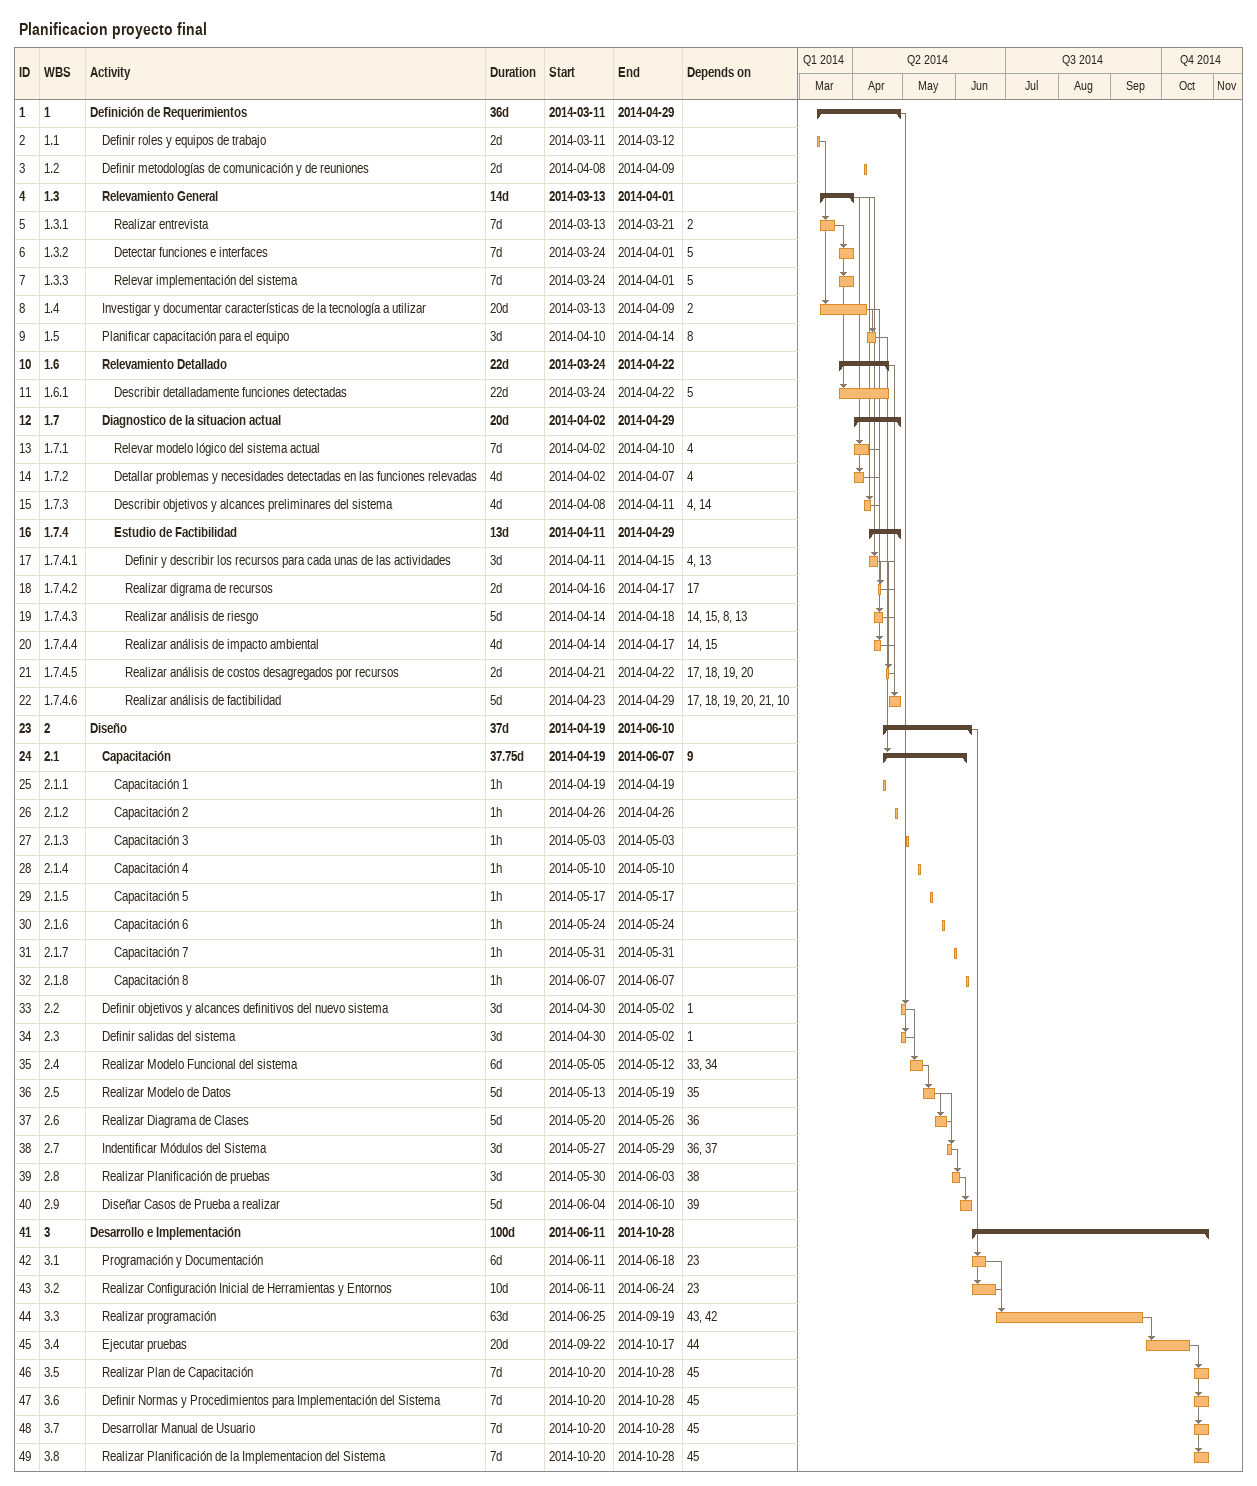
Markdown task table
Planificacion proyecto final

| ID | WBS | Task | Duration | Start | Finish | Predecessors |
|---|---|---|---|---|---|---|
| 1 | 1 | **Definición de Requerimientos** | 36d | 2014-03-11 | 2014-04-29 |  |
| 2 | 1.1 | Definir roles y equipos de trabajo | 2d | 2014-03-11 | 2014-03-12 |  |
| 3 | 1.2 | Definir metodologías de comunicación y de reuniones | 2d | 2014-04-08 | 2014-04-09 |  |
| 4 | 1.3 | **Relevamiento General** | 14d | 2014-03-13 | 2014-04-01 |  |
| 5 | 1.3.1 | Realizar entrevista | 7d | 2014-03-13 | 2014-03-21 | 2 |
| 6 | 1.3.2 | Detectar funciones e interfaces | 7d | 2014-03-24 | 2014-04-01 | 5 |
| 7 | 1.3.3 | Relevar implementación del sistema | 7d | 2014-03-24 | 2014-04-01 | 5 |
| 8 | 1.4 | Investigar y documentar características de la tecnología a utilizar | 20d | 2014-03-13 | 2014-04-09 | 2 |
| 9 | 1.5 | Planificar capacitación para el equipo | 3d | 2014-04-10 | 2014-04-14 | 8 |
| 10 | 1.6 | **Relevamiento Detallado** | 22d | 2014-03-24 | 2014-04-22 |  |
| 11 | 1.6.1 | Describir detalladamente funciones detectadas | 22d | 2014-03-24 | 2014-04-22 | 5 |
| 12 | 1.7 | **Diagnostico de la situacion actual** | 20d | 2014-04-02 | 2014-04-29 |  |
| 13 | 1.7.1 | Relevar modelo lógico del sistema actual | 7d | 2014-04-02 | 2014-04-10 | 4 |
| 14 | 1.7.2 | Detallar problemas y necesidades detectadas en las funciones relevadas | 4d | 2014-04-02 | 2014-04-07 | 4 |
| 15 | 1.7.3 | Describir objetivos y alcances preliminares del sistema | 4d | 2014-04-08 | 2014-04-11 | 4, 14 |
| 16 | 1.7.4 | **Estudio de Factibilidad** | 13d | 2014-04-11 | 2014-04-29 |  |
| 17 | 1.7.4.1 | Definir y describir los recursos para cada unas de las actividades | 3d | 2014-04-11 | 2014-04-15 | 4, 13 |
| 18 | 1.7.4.2 | Realizar digrama de recursos | 2d | 2014-04-16 | 2014-04-17 | 17 |
| 19 | 1.7.4.3 | Realizar análisis de riesgo | 5d | 2014-04-14 | 2014-04-18 | 14, 15, 8, 13 |
| 20 | 1.7.4.4 | Realizar análisis de impacto ambiental | 4d | 2014-04-14 | 2014-04-17 | 14, 15 |
| 21 | 1.7.4.5 | Realizar análisis de costos desagregados por recursos | 2d | 2014-04-21 | 2014-04-22 | 17, 18, 19, 20 |
| 22 | 1.7.4.6 | Realizar análisis de factibilidad | 5d | 2014-04-23 | 2014-04-29 | 17, 18, 19, 20, 21, 10 |
| 23 | 2 | **Diseño** | 37d | 2014-04-19 | 2014-06-10 |  |
| 24 | 2.1 | **Capacitación** | 37.75d | 2014-04-19 | 2014-06-07 | 9 |
| 25 | 2.1.1 | Capacitación 1 | 1h | 2014-04-19 | 2014-04-19 |  |
| 26 | 2.1.2 | Capacitación 2 | 1h | 2014-04-26 | 2014-04-26 |  |
| 27 | 2.1.3 | Capacitación 3 | 1h | 2014-05-03 | 2014-05-03 |  |
| 28 | 2.1.4 | Capacitación 4 | 1h | 2014-05-10 | 2014-05-10 |  |
| 29 | 2.1.5 | Capacitación 5 | 1h | 2014-05-17 | 2014-05-17 |  |
| 30 | 2.1.6 | Capacitación 6 | 1h | 2014-05-24 | 2014-05-24 |  |
| 31 | 2.1.7 | Capacitación 7 | 1h | 2014-05-31 | 2014-05-31 |  |
| 32 | 2.1.8 | Capacitación 8 | 1h | 2014-06-07 | 2014-06-07 |  |
| 33 | 2.2 | Definir objetivos y alcances definitivos del nuevo sistema | 3d | 2014-04-30 | 2014-05-02 | 1 |
| 34 | 2.3 | Definir salidas del sistema | 3d | 2014-04-30 | 2014-05-02 | 1 |
| 35 | 2.4 | Realizar Modelo Funcional del sistema | 6d | 2014-05-05 | 2014-05-12 | 33, 34 |
| 36 | 2.5 | Realizar Modelo de Datos | 5d | 2014-05-13 | 2014-05-19 | 35 |
| 37 | 2.6 | Realizar Diagrama de Clases | 5d | 2014-05-20 | 2014-05-26 | 36 |
| 38 | 2.7 | Indentificar Módulos del Sistema | 3d | 2014-05-27 | 2014-05-29 | 36, 37 |
| 39 | 2.8 | Realizar Planificación de pruebas | 3d | 2014-05-30 | 2014-06-03 | 38 |
| 40 | 2.9 | Diseñar Casos de Prueba a realizar | 5d | 2014-06-04 | 2014-06-10 | 39 |
| 41 | 3 | **Desarrollo e Implementación** | 100d | 2014-06-11 | 2014-10-28 |  |
| 42 | 3.1 | Programación y Documentación | 6d | 2014-06-11 | 2014-06-18 | 23 |
| 43 | 3.2 | Realizar Configuración Inicial de Herramientas y Entornos | 10d | 2014-06-11 | 2014-06-24 | 23 |
| 44 | 3.3 | Realizar programación | 63d | 2014-06-25 | 2014-09-19 | 43, 42 |
| 45 | 3.4 | Ejecutar pruebas | 20d | 2014-09-22 | 2014-10-17 | 44 |
| 46 | 3.5 | Realizar Plan de Capacitación | 7d | 2014-10-20 | 2014-10-28 | 45 |
| 47 | 3.6 | Definir Normas y Procedimientos para Implementación del Sistema | 7d | 2014-10-20 | 2014-10-28 | 45 |
| 48 | 3.7 | Desarrollar Manual de Usuario | 7d | 2014-10-20 | 2014-10-28 | 45 |
| 49 | 3.8 | Realizar Planificación de la Implementacion del Sistema | 7d | 2014-10-20 | 2014-10-28 | 45 |
